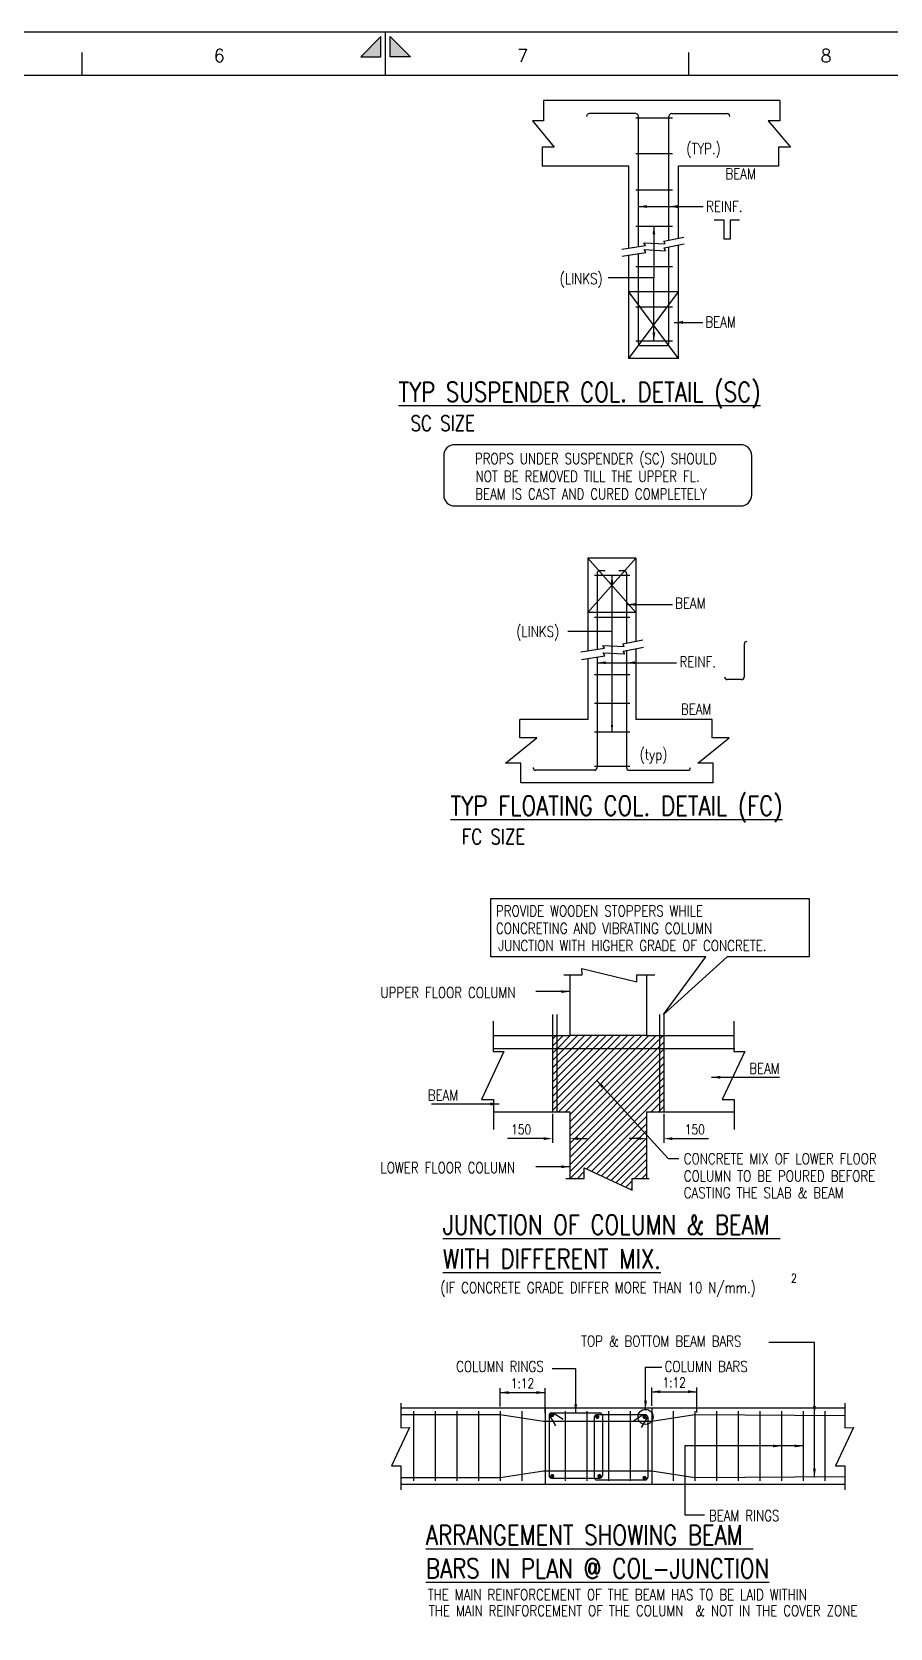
# Model space of a CAD drawing. Extents: x -93349148775 to 1048725102051, y -1180441401940 to 309370.
# Drawn here: x 1276.4 to 1474.7, y 954.9 to 1323.4 of the extents above; entities that cross this region are included whole.
import ezdxf
from ezdxf.enums import TextEntityAlignment as Align
from ezdxf.lldxf.tags import DXFTag

# ---------------------------------------------------------------- set-up
doc = ezdxf.new("R2010")
doc.units = 0
doc.header["$LTSCALE"] = 5
doc.header["$MEASUREMENT"] = 0
for name, color, linetype in [('ASHADE', 7, 'Continuous'), ('BAR', 6, 'Continuous'), ('DIM', 5, 'Continuous'), ('FRAME', 6, 'Continuous'), ('HT', 8, 'Continuous'), ('LINE WORK', 4, 'Continuous'), ('REINF', 6, 'Continuous'), ('sheet', 1, 'Continuous'), ('STIRRUPS', 5, 'Continuous'), ('SUB TITLE', 3, 'Continuous'), ('TABLE FRAME', 5, 'Continuous'), ('TEXT', 4, 'Continuous'), ('TITLE', 6, 'Continuous')]:
    doc.layers.add(name, color=color, linetype=linetype)
doc.styles.add('ROMANS', font='romans.shx', dxfattribs={"width": 0.8, "height": 2.25})
tags = doc.linetypes.add('HIDDEN', pattern=[0.375, 0.25, -0.125]).pattern_tags.tags
tags[6:7] = [DXFTag(74, 4), DXFTag(75, 0), DXFTag(340, '0'), DXFTag(46, 1.0), DXFTag(50, 0.0), DXFTag(44, 0.0), DXFTag(45, 0.0)]
tags[4:5] = [DXFTag(74, 4), DXFTag(75, 0), DXFTag(340, '0'), DXFTag(46, 1.0), DXFTag(50, 0.0), DXFTag(44, 0.0), DXFTag(45, 0.0)]
doc.dimstyles.new('T1', dxfattribs={"dimtxt": 2.25, "dimasz": 2, "dimexe": 1, "dimexo": 0.5, "dimgap": 1, "dimtad": 1, "dimdec": 0, "dimzin": 1, "dimdsep": 46, "dimtxsty": 'ROMANS', "dimcen": 0.09, "dimclrd": 5, "dimclre": 5, "dimclrt": 4, "dimadec": 0, "dimazin": 0, "dimtfac": 1, "dimtdec": 0, "dimtofl": 0, "dimtmove": 0, "dimatfit": 3, "dimfxl": 0, "dimtolj": 1, "dimtzin": 1, "dimarcsym": 0})
pattern_1 = [(45, (489.2545, 650.3322), (-0.8249579, 0.8249579), [])]

# ---------------------------------------------------------------- blocks, each defined once
blk = doc.blocks.new('MID')
at = {"layer": 'sheet', "color": 2}
for p, q in [((8.94, 1.07), (4.27, 5.74)), ((4.27, 5.74), (4.27, 1.07)), ((0, 0), (10, 0)), ((4.27, 1.07), (8.94, 1.07)), ((8.94, -1.07), (4.27, -5.74)), ((4.27, -1.07), (8.94, -1.07)), ((4.27, -5.74), (4.27, -1.07))]:
    blk.add_line(p, q, dxfattribs=at)
for points in [[(4.27, 5.74), (8.94, 1.07), (4.27, 1.07)], [(4.27, -5.74), (8.94, -1.07), (4.27, -1.07)]]:
    blk.add_solid(points, dxfattribs=at)
blk = doc.blocks.new('*D488')
at = {"layer": 'DEFPOINTS', "color": 5, "linetype": 'ByBlock'}
for p in [(1396.66, 1074.05, 1002.91), (1400.66, 1074.05, 1002.91)]:
    blk.add_point(p, dxfattribs=at)
at = {"layer": 'sheet', "color": 5, "linetype": 'ByBlock', "lineweight": -2}
for p, q in [((1396.66, 1073.55, 1002.91), (1396.66, 1066.85, 1002.91)), ((1400.66, 1073.55, 1002.91), (1400.66, 1066.85, 1002.91)), ((1394.66, 1067.85, 1002.91), (1386.3, 1067.85, 1002.91)), ((1402.66, 1067.85, 1002.91), (1404.66, 1067.85, 1002.91))]:
    blk.add_line(p, q, dxfattribs=at)
at = {"layer": 'sheet', "color": 5, "linetype": 'ByBlock'}
for points in [[(1396.66, 1067.85, 1002.91), (1394.66, 1068.18, 1002.91), (1394.66, 1067.52, 1002.91)], [(1400.66, 1067.85, 1002.91), (1402.66, 1068.18, 1002.91), (1402.66, 1067.52, 1002.91)]]:
    blk.add_solid(points, dxfattribs=at)
at = {"layer": 'sheet', "color": 4, "linetype": 'ByBlock', "insert": (1389.48, 1069.97, 1002.91), "char_height": 2.25, "attachment_point": 5, "style": 'ROMANS'}
blk.add_mtext('150', dxfattribs=at)
blk = doc.blocks.new('*D489')
at = {"layer": 'DEFPOINTS', "color": 5, "linetype": 'ByBlock'}
for p in [(1418.38, 1074.05, 1002.91), (1422.38, 1074.05, 1002.91)]:
    blk.add_point(p, dxfattribs=at)
at = {"layer": 'sheet', "color": 5, "linetype": 'ByBlock', "lineweight": -2}
for p, q in [((1418.38, 1073.55, 1002.91), (1418.38, 1066.85, 1002.91)), ((1422.38, 1073.55, 1002.91), (1422.38, 1066.85, 1002.91)), ((1416.38, 1067.85, 1002.91), (1414.38, 1067.85, 1002.91)), ((1424.38, 1067.85, 1002.91), (1432.74, 1067.85, 1002.91))]:
    blk.add_line(p, q, dxfattribs=at)
at = {"layer": 'sheet', "color": 5, "linetype": 'ByBlock'}
for points in [[(1418.38, 1067.85, 1002.91), (1416.38, 1067.52, 1002.91), (1416.38, 1068.18, 1002.91)], [(1422.38, 1067.85, 1002.91), (1424.38, 1067.52, 1002.91), (1424.38, 1068.18, 1002.91)]]:
    blk.add_solid(points, dxfattribs=at)
at = {"layer": 'sheet', "color": 4, "linetype": 'ByBlock', "insert": (1429.56, 1069.97, 1002.91), "char_height": 2.25, "attachment_point": 5, "style": 'ROMANS'}
blk.add_mtext('150', dxfattribs=at)
blk = doc.blocks.new('*D490')
at = {"layer": 'DEFPOINTS', "color": 5, "linetype": 'ByBlock'}
for p in [(1384.6, 1005.49), (1394.98, 1003.96)]:
    blk.add_point(p, dxfattribs=at)
at = {"layer": 'sheet', "color": 5, "linetype": 'ByBlock', "lineweight": -2}
for p, q in [((1384.6, 1005.99), (1384.6, 1010.23)), ((1394.98, 1004.46), (1394.98, 1010.23)), ((1384.6, 1009.23), (1394.98, 1009.23))]:
    blk.add_line(p, q, dxfattribs=at)
at = {"layer": 'sheet', "color": 5, "linetype": 'ByBlock'}
for points in [[(1384.6, 1009.23), (1386.6, 1008.89), (1386.6, 1009.56)], [(1394.98, 1009.23), (1392.98, 1008.89), (1392.98, 1009.56)]]:
    blk.add_solid(points, dxfattribs=at)
at = {"layer": 'sheet', "color": 4, "linetype": 'ByBlock', "insert": (1389.79, 1011.35), "char_height": 2.25, "attachment_point": 5, "style": 'ROMANS'}
blk.add_mtext('1:12', dxfattribs=at)
blk = doc.blocks.new('*D491')
at = {"layer": 'DEFPOINTS', "color": 5, "linetype": 'ByBlock'}
for p in [(1419.62, 1005.68), (1430, 1004.15)]:
    blk.add_point(p, dxfattribs=at)
at = {"layer": 'sheet', "color": 5, "linetype": 'ByBlock', "lineweight": -2}
for p, q in [((1419.62, 1006.18), (1419.62, 1010.42)), ((1430, 1004.65), (1430, 1010.42)), ((1419.62, 1009.42), (1430, 1009.42))]:
    blk.add_line(p, q, dxfattribs=at)
at = {"layer": 'sheet', "color": 5, "linetype": 'ByBlock'}
for points in [[(1419.62, 1009.42), (1421.62, 1009.09), (1421.62, 1009.75)], [(1430, 1009.42), (1428, 1009.09), (1428, 1009.75)]]:
    blk.add_solid(points, dxfattribs=at)
at = {"layer": 'sheet', "color": 4, "linetype": 'ByBlock', "insert": (1424.81, 1011.55), "char_height": 2.25, "attachment_point": 5, "style": 'ROMANS'}
blk.add_mtext('1:12', dxfattribs=at)

msp = doc.modelspace()

# ---------------------------------------------------------------- hatches: boundary and pattern name
at = {"layer": 'ASHADE'}
h = msp.add_hatch(dxfattribs=at)
h.set_pattern_fill('ANSI31', color=8, scale=9.333333, style=0)
h.set_pattern_definition(pattern_1)
h.paths.add_polyline_path([(1397.66, 1091.65), (1396.66, 1091.65), (1396.66, 1088.67), (1397.66, 1088.67)])
h.paths.add_polyline_path([(1397.66, 1088.67), (1396.66, 1088.67), (1396.66, 1074.05), (1397.66, 1074.05)])
h.paths.add_polyline_path([(1418.38, 1091.65), (1400.66, 1091.65), (1397.66, 1091.65), (1397.66, 1088.67), (1421.38, 1088.67), (1421.38, 1091.65)])
h.paths.add_polyline_path([(1421.38, 1091.65), (1421.38, 1088.67), (1422.38, 1088.67), (1422.38, 1091.65)])
h.paths.add_polyline_path([(1422.38, 1088.67), (1421.38, 1088.67), (1421.38, 1074.06), (1422.38, 1074.06)])
h = msp.add_hatch(dxfattribs=at)
h.set_pattern_fill('ANSI31', color=8, scale=9.333333, style=0)
h.set_pattern_definition(pattern_1)
h.paths.add_polyline_path([(1404.04, 1058.64), (1404.03, 1061.14), (1415.09, 1055.95), (1415.09, 1058.67), (1418.38, 1058.67), (1418.38, 1074.05), (1421.38, 1074.05), (1421.33, 1088.67), (1397.64, 1088.67), (1397.65, 1074.05), (1400.66, 1074.05), (1400.66, 1058.64)])

# ---------------------------------------------------------------- linework, layer by layer
at = {"layer": 'BAR', "color": 5, "linetype": 'Continuous', "const_width": 0.473}
for points in [[(1396.86, 1004.03, -1), (1396.39, 1004.03, -1)], [(1406.8, 1003.6, 1), (1407.27, 1003.6, 1)], [(1417.7, 1003.6, 1), (1418.18, 1003.6, 1)], [(1396.86, 989.96, 1), (1396.39, 989.96, 1)], [(1407.77, 989.96, 1), (1407.29, 989.96, 1)], [(1417.7, 989.53, -1), (1418.18, 989.53, -1)]]:
    msp.add_lwpolyline(points, format="xyb", close=True, dxfattribs=at)
at = {"layer": 'DIM'}
msp.add_line((1410.43, 1197.96), (1410.43, 1161.8), dxfattribs=at)
msp.add_solid([(1410.15, 1163.35), (1410.7, 1163.35), (1410.43, 1161.71)], dxfattribs=at)
at = {"layer": 'FRAME'}
for points in [[(937.62, 1323.35), (1778.62, 1323.35), (1778.62, 729.35), (937.62, 729.35)], [(1768.62, 739.35), (957.62, 739.35), (957.62, 1313.35), (1768.62, 1313.35)]]:
    msp.add_lwpolyline(points, close=True, dxfattribs=at)
at = {"layer": 'HT'}
for p, q in [((1425.82, 1263.32), (1414.31, 1263.32)), ((1414.31, 1247.98), (1425.82, 1263.32)), ((1425.82, 1247.98), (1414.31, 1263.32)), ((1404.83, 1201.85), (1415.93, 1189.28)), ((1415.93, 1201.85), (1404.83, 1189.28)), ((1415.93, 1189.28), (1404.83, 1189.28))]:
    msp.add_line(p, q, dxfattribs=at)
at = {"layer": 'HT', "linetype": 'HIDDEN'}
for p, q in [((1382.99, 1088.67, 1002.91), (1438.77, 1088.67, 1002.91)), ((1394.98, 1005.68), (1394.98, 988.08)), ((1419.62, 1005.68), (1419.62, 988.08))]:
    msp.add_line(p, q, dxfattribs=at)
at = {"layer": 'HT'}
for points in [[(1394.58, 1307.5), (1394.58, 1302.79), (1392.06, 1302.79), (1397.09, 1296.76), (1394.31, 1296.76), (1394.31, 1292.34)], [(1449.18, 1307.5), (1449.18, 1302.79), (1446.5, 1302.79), (1451.7, 1296.76), (1448.92, 1296.76), (1448.92, 1292.34)], [(1412.7, 1273.18), (1418.16, 1274.05), (1417.77, 1274.68), (1422.72, 1274.44), (1422.39, 1275.06), (1427.04, 1276)], [(1412.8, 1271.6), (1418.25, 1272.46), (1417.87, 1273.09), (1422.82, 1272.85), (1422.49, 1273.47), (1427.14, 1274.41)], [(1403.23, 1180.2), (1408.68, 1181.07), (1408.3, 1181.7), (1413.25, 1181.46), (1412.92, 1182.08), (1417.57, 1183.02)], [(1403.35, 1178.48), (1408.8, 1179.35), (1408.42, 1179.98), (1413.37, 1179.74), (1413.04, 1180.36), (1417.69, 1181.3)], [(1389.38, 1150), (1389.38, 1154.54), (1385.86, 1154.54), (1393.04, 1160.36), (1389.12, 1160.36), (1389.12, 1164.62)], [(1433.8, 1150), (1433.8, 1154.54), (1430.29, 1154.54), (1437.47, 1160.36), (1433.55, 1160.36), (1433.55, 1164.62)]]:
    msp.add_lwpolyline(points, dxfattribs=at)
at = {"layer": 'HT', "elevation": 1002.91, "flags": 128}
for points in [[(1399.3, 1105.63), (1403.51, 1105.63), (1403.5, 1107.13), (1416.14, 1104.02), (1416.14, 1105.65), (1420.29, 1105.65)], [(1382.99, 1094.98), (1382.99, 1087.96), (1385.48, 1087.97), (1380.3, 1076.91), (1383.02, 1076.91), (1383.02, 1069.99)], [(1438.59, 1094.98), (1438.59, 1087.96), (1441.09, 1087.97), (1435.9, 1076.91), (1438.63, 1076.91), (1438.63, 1069.99)], [(1399.75, 1058.64), (1404.04, 1058.64), (1404.03, 1061.14), (1415.09, 1055.95), (1415.09, 1058.67), (1419, 1058.67)]]:
    msp.add_lwpolyline(points, dxfattribs=at)
at = {"layer": 'HT', "flags": 128}
for points in [[(1361.67, 1006.74), (1361.67, 1001.12), (1363.66, 1001.13), (1359.51, 992.28), (1361.69, 992.28), (1361.69, 986.75)], [(1464.23, 1006.74), (1464.23, 1001.12), (1466.22, 1001.13), (1462.07, 992.28), (1464.25, 992.28), (1464.25, 986.75)]]:
    msp.add_lwpolyline(points, dxfattribs=at)
at = {"layer": 'HT', "linetype": 'HIDDEN'}
msp.add_circle((1418.18, 1003.6), 1.74, dxfattribs=at)
at = {"layer": 'LINE WORK'}
for p, q in [((1449.18, 1307.5), (1394.58, 1307.5)), ((1414.31, 1292.34), (1394.31, 1292.34)), ((1414.31, 1273.44), (1414.31, 1292.34)), ((1425.82, 1275.71), (1425.82, 1292.34)), ((1448.92, 1292.34), (1425.82, 1292.34)), ((1414.31, 1247.98), (1414.31, 1271.77)), ((1425.82, 1247.98), (1425.82, 1274.03)), ((1425.82, 1247.98), (1414.31, 1247.98)), ((1404.83, 1201.85), (1404.83, 1180.46)), ((1415.93, 1201.85), (1404.83, 1201.85)), ((1415.93, 1201.85), (1415.93, 1182.69)), ((1415.93, 1180.96), (1415.93, 1164.62)), ((1404.83, 1178.72), (1404.83, 1164.62)), ((1404.83, 1164.62), (1389.12, 1164.62)), ((1433.55, 1164.62), (1415.93, 1164.62)), ((1433.8, 1150), (1389.38, 1150)), ((1400.66, 1105.63, 1002.91), (1400.66, 1091.65, 1002.91)), ((1418.38, 1105.63, 1002.91), (1418.38, 1091.65, 1002.91)), ((1382.99, 1091.65, 1002.91), (1400.66, 1091.65, 1002.91)), ((1418.38, 1091.65, 1002.91), (1438.59, 1091.65, 1002.91)), ((1383.02, 1074.05, 1002.91), (1400.66, 1074.05, 1002.91)), ((1400.66, 1074.05, 1002.91), (1400.66, 1058.64, 1002.91)), ((1418.38, 1074.06, 1002.91), (1438.63, 1074.07, 1002.91)), ((1418.38, 1074.05, 1002.91), (1418.38, 1058.67, 1002.91)), ((1361.67, 1005.68), (1464.23, 1005.68)), ((1361.69, 988.08), (1464.25, 988.08))]:
    msp.add_line(p, q, dxfattribs=at)
at = {"layer": 'REINF'}
for p, q in [((1415.9, 1304.5), (1405.2, 1304.5)), ((1424.23, 1304.5), (1437.02, 1304.5)), ((1416.53, 1273.79), (1416.53, 1303.86)), ((1423.59, 1275.27), (1423.59, 1303.86)), ((1416.53, 1251.58), (1416.53, 1272.2)), ((1423.59, 1251.58), (1423.59, 1273.59)), ((1417.17, 1250.94), (1422.95, 1250.94)), ((1406.98, 1198.37), (1406.98, 1180.8)), ((1407.59, 1198.99), (1408.87, 1198.99)), ((1411.99, 1198.99), (1413.16, 1198.99)), ((1413.78, 1198.37), (1413.78, 1182.26)), ((1413.78, 1180.53), (1413.78, 1153.51)), ((1440.98, 1182), (1440.98, 1174.45)), ((1406.98, 1179.06), (1406.98, 1153.51)), ((1440.36, 1173.83), (1437.07, 1173.83)), ((1406.36, 1152.89), (1392.8, 1152.89)), ((1414.4, 1152.89), (1427.96, 1152.89)), ((1395.89, 1003.94), (1395.89, 990.06)), ((1396.01, 1003.93), (1397.4, 1001.58)), ((1396.49, 1004.54), (1407.62, 1004.54)), ((1397.06, 1004.42), (1399.17, 1003.08)), ((1406.35, 1003.51), (1406.35, 989.66)), ((1418.08, 1004.11), (1406.95, 1004.11)), ((1408.22, 1003.94), (1408.22, 990.09)), ((1417.5, 1003.99), (1415.4, 1002.64)), ((1418.55, 1003.5), (1417.17, 1001.15)), ((1418.68, 1003.51), (1418.68, 989.62)), ((1396.49, 989.46), (1407.62, 989.46)), ((1418.08, 989.02), (1406.95, 989.02))]:
    msp.add_line(p, q, dxfattribs=at)
for points in [[(1434, 1279.94), (1436.25, 1279.94), (1436.25, 1275.6), (1437.82, 1275.6), (1437.82, 1279.94), (1439.9, 1279.94)], [(1361.67, 1004.15), (1384.6, 1004.15), (1394.6, 1002.63), (1419.6, 1002.63), (1429.6, 1004.15), (1464.23, 1003.93)], [(1361.67, 989.64), (1384.6, 989.64), (1394.6, 991.17), (1419.6, 991.17), (1429.6, 989.64), (1464.23, 989.86)]]:
    msp.add_lwpolyline(points, dxfattribs=at)
for centre, radius, start, end in [((1405.2, 1303.86), 0.639, 90, 180), ((1415.9, 1303.86), 0.639, 0, 90), ((1424.23, 1303.86), 0.639, 90, 180), ((1437.02, 1303.86), 0.639, 0, 90), ((1417.17, 1251.58), 0.639, 180, 270), ((1422.95, 1251.58), 0.639, 270, 0), ((1407.59, 1198.37), 0.616, 90, 180), ((1413.16, 1198.37), 0.616, 0, 90), ((1441.59, 1182), 0.616, 90, 180), ((1437.07, 1174.45), 0.616, 180, 270), ((1440.36, 1174.45), 0.616, 270, 0), ((1392.8, 1153.51), 0.616, 180, 270), ((1406.36, 1153.51), 0.616, 270, 0), ((1414.4, 1153.51), 0.616, 180, 270), ((1427.96, 1153.51), 0.616, 270, 0), ((1396.49, 1003.94), 0.6, 90, 180), ((1406.95, 1003.51), 0.6, 90, 180), ((1407.62, 1003.94), 0.6, 0, 90), ((1418.08, 1003.51), 0.6, 0, 90), ((1396.49, 990.06), 0.6, 180, 270), ((1406.95, 989.62), 0.6, 180, 270), ((1407.62, 990.06), 0.6, 270, 0), ((1418.08, 989.62), 0.6, 270, 0)]:
    msp.add_arc(centre, radius, start, end, dxfattribs=at)
at = {"layer": 'sheet', "color": 2}
for p, q in [((1288.04, 1313.34), (1288.04, 1318.57)), ((1288.04, 1313.34), (1288.04, 1318.57)), ((1428.2, 1313.34), (1428.2, 1318.57)), ((1428.2, 1313.34), (1428.2, 1318.57))]:
    msp.add_line(p, q, dxfattribs=at)
at = {"layer": 'sheet'}
for p, q in [((1396.66, 1096.52, 1002.91), (1396.66, 1074.05, 1002.91)), ((1397.66, 1096.52, 1002.91), (1397.66, 1074.05, 1002.91)), ((1421.38, 1096.52, 1002.91), (1421.38, 1074.06, 1002.91)), ((1422.38, 1096.52, 1002.91), (1422.38, 1074.06, 1002.91)), ((1418.38, 1091.65, 1002.91), (1400.66, 1091.65, 1002.91))]:
    msp.add_line(p, q, dxfattribs=at)
at = {"layer": 'STIRRUPS'}
for p, q in [((1415.94, 1303.53), (1424.42, 1303.53)), ((1415.94, 1295.27), (1424.42, 1295.27)), ((1415.94, 1286.88), (1424.42, 1286.88)), ((1415.94, 1278.5), (1424.42, 1278.5)), ((1415.94, 1269.18), (1424.42, 1269.18)), ((1415.94, 1259.9), (1424.42, 1259.9)), ((1415.94, 1252.01), (1424.42, 1252.01)), ((1406.41, 1197.96), (1414.58, 1197.96)), ((1406.41, 1188.26), (1414.58, 1188.26)), ((1406.41, 1175.03), (1414.58, 1175.03)), ((1406.41, 1168.41), (1414.58, 1168.41)), ((1406.41, 1161.8), (1414.58, 1161.8)), ((1406.41, 1153.83), (1414.58, 1153.83)), ((1364.6, 1004.94), (1364.6, 988.85)), ((1369.6, 1004.94), (1369.6, 988.85)), ((1374.6, 1004.94), (1374.6, 988.85)), ((1379.6, 1004.94), (1379.6, 988.85)), ((1384.6, 1004.94), (1384.6, 988.85)), ((1389.6, 1004.94), (1389.6, 988.85)), ((1399.6, 1004.94), (1399.6, 988.85)), ((1404.6, 1004.94), (1404.6, 988.85)), ((1409.6, 1004.94), (1409.6, 988.85)), ((1414.6, 1004.94), (1414.6, 988.85)), ((1424.6, 1004.94), (1424.6, 988.85)), ((1429.6, 1004.94), (1429.6, 988.85)), ((1434.6, 1004.94), (1434.6, 988.85)), ((1439.6, 1004.94), (1439.6, 988.85)), ((1444.6, 1004.94), (1444.6, 988.85)), ((1449.6, 1004.94), (1449.6, 988.85)), ((1454.6, 1004.94), (1454.6, 988.85)), ((1459.6, 1004.94), (1459.6, 988.85))]:
    msp.add_line(p, q, dxfattribs=at)
at = {"layer": 'TABLE FRAME'}
for p, q in [((1437.05, 1109.83, 1002.91), (1422.35, 1096.49, 1002.91)), ((1422.35, 1096.49, 1002.91), (1432.1, 1109.83, 1002.91))]:
    msp.add_line(p, q, dxfattribs=at)
msp.add_lwpolyline([(1371.55, 1225.5), (1371.55, 1216.48, 0.414214), (1374.1, 1213.92), (1440.15, 1213.92, 0.414214), (1442.7, 1216.48), (1442.7, 1225.5, 0.414214), (1440.15, 1228.06), (1374.1, 1228.06, 0.414214)], format="xyb", close=True, dxfattribs=at)
at = {"layer": 'TABLE FRAME', "elevation": 1002.91}
msp.add_lwpolyline([(1432.1, 1109.83), (1382.43, 1109.83), (1382.43, 1123.31), (1456, 1123.31), (1456, 1109.83), (1437.05, 1109.83)], dxfattribs=at)

# ---------------------------------------------------------------- block references
at = {"layer": 'sheet', "color": 2, "rotation": 90}
msp.add_blockref('MID', (1358.12, 1313.35), dxfattribs=at)
msp.add_blockref('MID', (1358.12, 1313.35), dxfattribs=at)

# ---------------------------------------------------------------- texts
at = {"layer": 'sheet', "style": 'ROMANS'}
for s, p in [('6', (1318.43, 1316.37)), ('7', (1388.51, 1316.37)), ('8', (1458.59, 1316.37))]:
    msp.add_text(s, height=3, dxfattribs=at).set_placement(p)
at = {"layer": 'SUB TITLE', "style": 'ROMANS', "width": 0.8}
for s, p in [('SC SIZE ', (1372.31, 1233.02)), ('FC SIZE ', (1384.04, 1137.56))]:
    msp.add_text(s, height=3.5, dxfattribs=at).set_placement(p, align=Align.MIDDLE)
at = {"layer": 'TEXT', "style": 'ROMANS', "width": 0.8}
for s, height, p in [('(TYP.)', 2.5, (1427.59, 1295.16)), ('BEAM', 2.5, (1436.63, 1289.34)), ('REINF.', 2.5, (1432.18, 1281.79)), ('(LINKS)', 2.5, (1398.35, 1265.15)), ('BEAM', 2.5, (1432, 1255.14)), ('BEAM', 2.5, (1425, 1190.21)), ('(LINKS)', 2.5, (1388.3, 1183.67)), ('REINF.', 2.5, (1426.04, 1176.66)), ('BEAM', 2.5, (1426.36, 1165.75)), ('(typ)', 2.5, (1416.81, 1155.29)), ('PROVIDE WOODEN STOPPERS WHILE', 2.5, (1383.62, 1119.15, 1002.91)), ('CONCRETING AND VIBRATING COLUMN ', 2.5, (1383.62, 1115.16, 1002.91)), ('JUNCTION WITH HIGHER GRADE OF CONCRETE.', 2.5, (1384.15, 1111.17, 1002.91)), ('UPPER FLOOR COLUMN', 2.5, (1356.94, 1100.32, 1002.91)), ('BEAM ', 2.5, (1442.13, 1082.81, 1002.91)), ('BEAM ', 2.5, (1367.87, 1076.62, 1002.91)), ('LOWER FLOOR COLUMN', 2.5, (1356.94, 1059.88, 1002.91)), ('CONCRETE MIX OF LOWER FLOOR ', 2.5, (1427.01, 1061.95, 1002.91)), ('COLUMN TO BE POURED BEFORE ', 2.5, (1427.01, 1057.96, 1002.91)), ('CASTING THE SLAB & BEAM', 2.5, (1427.01, 1054.1, 1002.91)), ('2', 2, (1451.76, 1034.62, 1002.91)), ('(IF CONCRETE GRADE DIFFER MORE THAN 10 N/mm.)', 2.5, (1370.79, 1032.18, 1002.91)), ('TOP & BOTTOM BEAM BARS', 2.5, (1403.29, 1019.85)), ('COLUMN RINGS', 2.5, (1374.43, 1014)), ('COLUMN BARS', 2.5, (1422.58, 1014)), ('BEAM RINGS', 2.5, (1432.82, 979.55)), ('THE MAIN REINFORCEMENT OF THE BEAM HAS TO BE LAID WITHIN ', 2.5, (1367.86, 961.32)), ('THE MAIN REINFORCEMENT OF THE COLUMN  & NOT IN THE COVER ZONE', 2.5, (1368.13, 957.6))]:
    msp.add_text(s, height=height, dxfattribs=at).set_placement(p)
for s, p in [('PROPS UNDER SUSPENDER (SC) SHOULD', (1406.7, 1224.67)), ('NOT BE REMOVED TILL THE UPPER FL.', (1404.8, 1220.74)), ('BEAM IS CAST AND CURED COMPLETELY', (1405.58, 1216.67))]:
    msp.add_text(s, height=2.5, dxfattribs=at).set_placement(p, align=Align.MIDDLE)
at = {"layer": 'TITLE', "style": 'ROMANS', "width": 0.8}
for s, p in [('%%UTYP SUSPENDER COL. DETAIL (SC)', (1361.09, 1237.97)), ('%%UTYP FLOATING COL. DETAIL (FC)', (1373.15, 1142.44))]:
    msp.add_text(s, height=4.5, dxfattribs=at).set_placement(p)
at = {"layer": 'TITLE', "linetype": 'Continuous', "style": 'ROMANS', "width": 0.8}
for s, p in [('%%uJUNCTION OF COLUMN & BEAM ', (1371.39, 1045.71, 1002.91)), ('%%uWITH DIFFERENT MIX.', (1371.39, 1037.86, 1002.91)), ('%%uARRANGEMENT SHOWING BEAM ', (1367.46, 974.08)), ('%%uBARS IN PLAN @ COL-JUNCTION', (1367.46, 966.37))]:
    msp.add_text(s, height=4.5, dxfattribs=at).set_placement(p)

# ---------------------------------------------------------------- dimensions: what is measured, and where the dimension line sits
at = {"layer": 'sheet'}
for base, p1, p2, text, picture, middle in [((1396.66, 1067.85, 1002.91), (1400.66, 1074.05, 1002.91), (1396.66, 1074.05, 1002.91), '150', '*D488', (1389.48, 1069.97, 1002.91)), ((1422.38, 1067.85, 1002.91), (1418.38, 1074.05, 1002.91), (1422.38, 1074.05, 1002.91), '150', '*D489', (1429.56, 1069.97, 1002.91)), ((1394.98, 1009.23), (1384.6, 1005.49), (1394.98, 1003.96), '1:12', '*D490', (1389.79, 1011.35)), ((1430, 1009.42), (1419.62, 1005.68), (1430, 1004.15), '1:12', '*D491', (1424.81, 1011.55))]:
    dim = msp.add_linear_dim(base=base, p1=p1, p2=p2, text=text, dimstyle='T1', dxfattribs=at)
    dim.commit()
    dim.dimension.update_dxf_attribs({"geometry": picture, "text_midpoint": middle})

# ---------------------------------------------------------------- leaders
at = {"layer": 'DIM'}
for points in [[(1416.53, 1283.04), (1431.49, 1283.04)], [(1423.59, 1283.04), (1431.49, 1283.04)], [(1420.11, 1278.59), (1420.11, 1266.57)], [(1420.11, 1252.01), (1420.11, 1266.57), (1409.56, 1266.57)], [(1424.81, 1256.28), (1431.39, 1256.28)], [(1410.43, 1197.96), (1410.43, 1184.91), (1400.25, 1184.91)], [(1413.95, 1191.17), (1424.41, 1191.17)], [(1406.98, 1177.72), (1425.35, 1177.72)], [(1413.78, 1177.72), (1425.35, 1177.72)]]:
    msp.add_leader(points, dimstyle='T1', override={"dimgap": 1, "dimtad": 0}, dxfattribs=at)
at = {"layer": 'sheet'}
for points in [[(1400.72, 1101.8, 1002.91), (1392.81, 1101.8, 1002.91)], [(1406.94, 1081.27, 1002.91), (1423.39, 1063.23, 1002.91), (1425.87, 1063.23, 1002.91)], [(1433.44, 1082.02, 1002.91), (1449.09, 1082.02, 1002.91)], [(1384.36, 1075.84, 1002.91), (1368.71, 1075.84, 1002.91)], [(1400.72, 1061.36, 1002.91), (1392.81, 1061.36, 1002.91)], [(1457.2, 989.65), (1457.2, 1020.8), (1446.69, 1020.8)], [(1402.05, 1004.54), (1402.05, 1014.72), (1396.64, 1014.72)], [(1418.18, 1005.34), (1418.18, 1015.08), (1421.95, 1015.08)], [(1457.2, 1004.14), (1457.2, 1011.89)], [(1454.6, 996.9), (1427.27, 996.9), (1427.27, 980.96), (1431.79, 980.96)], [(1449.6, 996.9), (1443.43, 996.9)]]:
    msp.add_leader(points, dimstyle='T1', override={"dimscale": 1, "dimgap": 1, "dimtad": 1}, dxfattribs=at)

doc.saveas('drawing.dxf')
